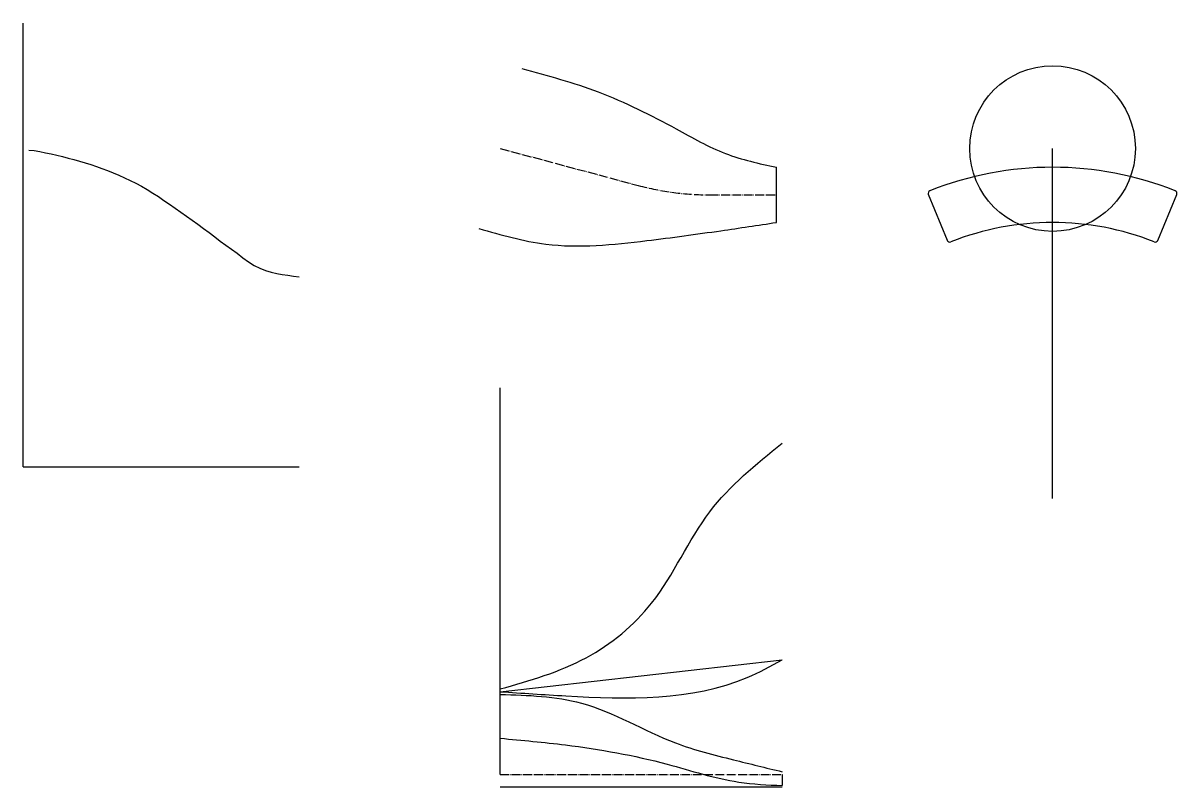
# Model space of a CAD drawing. Header units: millimetres. Extents: x -969 to 1120, y -377 to 1007.
import ezdxf

# ---------------------------------------------------------------- set-up
doc = ezdxf.new("R2010")
doc.units = ezdxf.units.MM
doc.header["$LTSCALE"] = 10
doc.linetypes.add('CENTER', pattern=[4.1, 1.6, -0.2, 0.05, -0.2, 1.6, -0.2, 0.05, -0.2])
doc.layers.add('Layer1', color=7, linetype='Continuous')

msp = doc.modelspace()

# ---------------------------------------------------------------- linework, layer by layer
for p, q in [((895.2, 145.8), (895.2, 779.7)), ((395.2, 645.8), (395.2, 745.8)), ((704.7, 613.4), (670.3, 696.6)), ((1085.6, 613.4), (1120.1, 696.6)), ((-104.8, -354.2), (-104.8, 346.5)), ((-104.8, -204.2), (405.5, -146.8)), ((405.5, -354.2), (405.5, -374.2)), ((-104.8, -376.7), (405.5, -376.7))]:
    msp.add_line(p, q)
at = {"linetype": 'CENTER'}
msp.add_line((-104.8, -354.2), (405.5, -354.2), dxfattribs=at)
msp.add_lwpolyline([(-104.8, 779.7), (145, 712.8, 0.065543), (274.4, 695.8), (395.2, 695.8)], format="xyb", dxfattribs=at)
msp.add_circle((895.2, 779.7), 150)
for centre, radius, start, end in [((895.2, 145.8), 600, 68.2704, 111.7296), ((674.9, 698.5), 5, 111.7296, 202.5), ((1115.5, 698.5), 5, 337.5, 68.2704), ((895.2, 145.8), 500, 68.4077, 111.5923), ((709.3, 615.3), 5, 202.5, 291.5923), ((1081, 615.3), 5, 248.4077, 337.5)]:
    msp.add_arc(centre, radius, start, end)
for points in [[(-66, 924.6), (72.5, 882.2), (213.7, 815.3), (302.8, 770.7), (395.2, 745.8)], [(-143.6, 634.8), (-22.4, 606.6), (160.5, 612.9), (294.8, 630.9), (395.2, 645.8)], [(-104.8, -199.2), (50.8, -142.6), (169.2, -43.7), (274.6, 121.7), (405.5, 245.8)], [(-104.8, -204.2), (13.8, -211.8), (342.5, -178.5), (405.5, -146.8)], [(-104.8, -209.2), (42.1, -224.9), (212.4, -296.9), (317.4, -327.6), (405.5, -349.2)], [(-104.8, -288.6), (13.3, -300.7), (197.5, -335.6), (327, -367.9), (405.5, -374.2)]]:
    msp.add_spline(points, degree=3)
at = {"layer": 'Layer1'}
for q in [(-969.1, 1007), (-469.1, 203.3)]:
    msp.add_line((-969.1, 203.3), q, dxfattribs=at)
msp.add_lwpolyline([(-958.9, 777), (-948.7, 775.9), (-938.5, 774.2), (-928.2, 772.2), (-918, 770), (-907.8, 767.6), (-897.6, 765.1), (-887.4, 762.4), (-877.2, 759.7), (-867, 756.9), (-856.8, 753.9), (-846.6, 750.7), (-836.4, 747.3), (-826.2, 743.7), (-816, 739.9), (-805.8, 735.8), (-795.6, 731.5), (-785.4, 726.9), (-775.2, 722), (-765, 716.8), (-754.7, 711.3), (-744.5, 705.4), (-734.3, 699.1), (-724.1, 692.6), (-713.9, 685.8), (-703.7, 678.8), (-693.5, 671.8), (-683.3, 664.6), (-673.1, 657.3), (-662.9, 650), (-652.7, 642.6), (-642.5, 635.1), (-632.3, 627.5), (-622.1, 619.9), (-611.9, 612.2), (-601.7, 604.4), (-591.4, 597.4), (-581.2, 590.3), (-571, 582), (-560.8, 574.5), (-550.6, 568.1), (-540.4, 562.9), (-530.2, 558.9), (-520, 555.7), (-509.8, 553.4), (-499.6, 551.6), (-489.4, 550.1), (-479.2, 548.7), (-469, 547.2)], dxfattribs=at)

doc.saveas('drawing.dxf')
